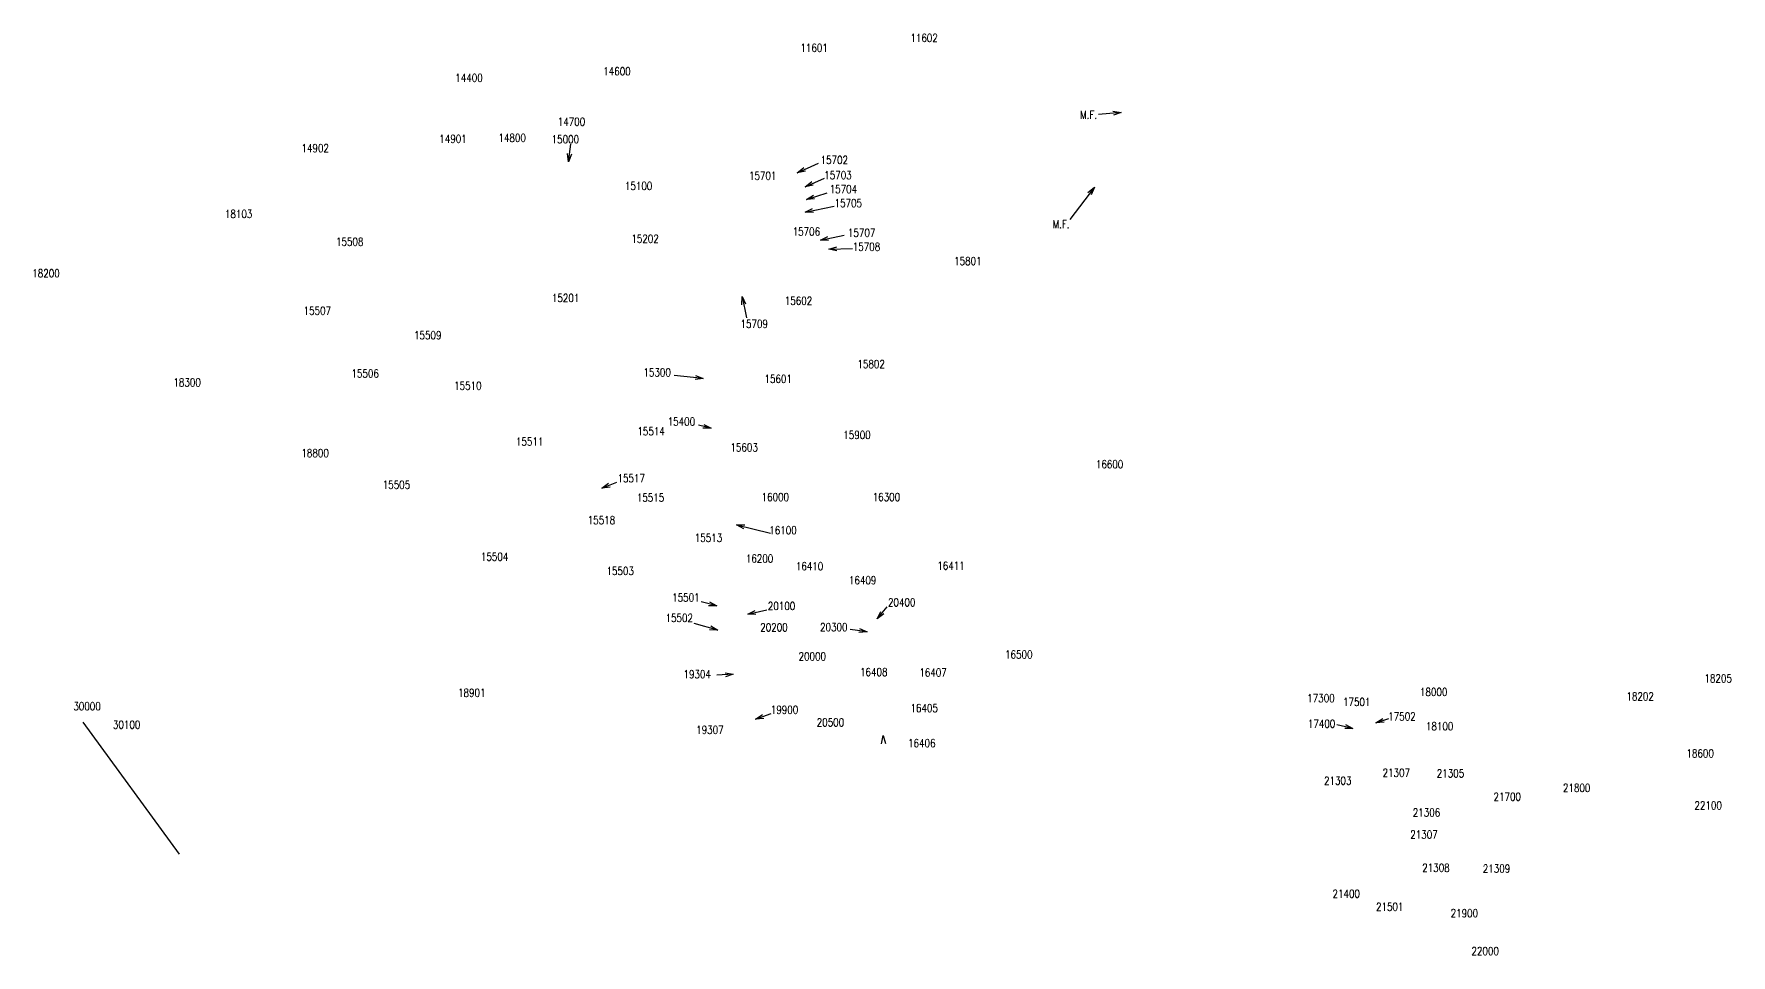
# Model space of a CAD drawing. Header units: millimetres. Extents: x 1956 to 636788, y 2654 to 1331964.
# Drawn here: x 601544 to 605784, y 1303843 to 1306145 of the extents above; entities that cross this region are included whole.
import ezdxf
from ezdxf.enums import TextEntityAlignment as Align

# ---------------------------------------------------------------- set-up
doc = ezdxf.new("R2010")
doc.units = ezdxf.units.MM
doc.layers.add('41', color=1, linetype='Continuous')
doc.styles.add('ROMANS', font='ROMANS', dxfattribs={"height": 0.2})

msp = doc.modelspace()

# ---------------------------------------------------------------- linework, layer by layer
at = {"layer": '41', "color": 7, "linetype": 'Continuous'}
for p, q in [((604259.863, 1305948.765), (604203.762, 1305943.422)), ((602878.945, 1305825.791), (602885.154, 1305869.253)), ((603450.933, 1305798.193), (603503.981, 1305822.457)), ((603470.637, 1305763.314), (603519.138, 1305784.545)), ((603473.667, 1305731.466), (603525.201, 1305748.148)), ((604193.077, 1305761.765), (604131.633, 1305681.622)), ((603470.636, 1305699.619), (603543.39, 1305714.785)), ((603508.529, 1305629.86), (603567.641, 1305641.992)), ((603529.748, 1305607.112), (603588.86, 1305608.629)), ((603313.004, 1305488.823), (603323.614, 1305435.746)), ((603216, 1305284.095), (603143.246, 1305291.678)), ((603235.704, 1305159.74), (603203.874, 1305167.323)), ((602962.968, 1305009.923), (603000.198, 1305025.099)), ((603298.999, 1304917.942), (603383.878, 1304897.721)), ((603249.771, 1304716.066), (603211.163, 1304725.723)), ((603327.116, 1304694.832), (603374.497, 1304706.031)), ((603650.303, 1304683.448), (603675.565, 1304713.779)), ((603252.529, 1304655.363), (603193.238, 1304671.919)), ((603625.042, 1304651.096), (603582.601, 1304657.163)), ((603291.008, 1304544.949), (603249.57, 1304542.511)), ((601907.343, 1304095.672), (601666.755, 1304425.449)), ((603346.89, 1304432.547), (603385.961, 1304446.693)), ((604896.313, 1304423.327), (604928.893, 1304434.319)), ((604896.313, 1304423.327), (604928.893, 1304434.319)), ((604839.112, 1304409.682), (604798.957, 1304418.779)), ((604839.112, 1304409.682), (604798.957, 1304418.779))]:
    msp.add_line(p, q, dxfattribs=at)
for points in [[(604239.479, 1305951.846), (604259.863, 1305948.765), (604240.427, 1305941.891)], [(602886.723, 1305844.883), (602878.945, 1305825.791), (602876.824, 1305846.297)], [(603471.2, 1305801.965), (603450.933, 1305798.193), (603467.041, 1305811.059)], [(603490.964, 1305766.754), (603470.637, 1305763.314), (603486.953, 1305775.914)], [(603494.235, 1305732.869), (603473.667, 1305731.466), (603491.155, 1305742.382)], [(604176.94, 1305748.935), (604193.077, 1305761.765), (604184.876, 1305742.851)], [(603491.235, 1305698.806), (603470.636, 1305699.619), (603489.195, 1305708.595)], [(603529.126, 1305628.983), (603508.529, 1305629.86), (603527.115, 1305638.779)], [(603549.87, 1305602.627), (603529.748, 1305607.112), (603549.613, 1305612.623)], [(603312.021, 1305468.231), (603313.004, 1305488.823), (603321.827, 1305470.191)], [(603196.626, 1305291.141), (603216, 1305284.095), (603195.589, 1305281.195)], [(603217.407, 1305169.239), (603235.704, 1305159.74), (603215.09, 1305159.511)], [(602983.376, 1305012.842), (602962.968, 1305009.923), (602979.601, 1305022.103)], [(603317.296, 1304908.443), (603298.999, 1304917.942), (603319.613, 1304918.171)], [(603231.582, 1304725.77), (603249.771, 1304716.066), (603229.155, 1304716.069)], [(603347.73, 1304694.567), (603327.116, 1304694.832), (603345.43, 1304704.298)], [(603666.945, 1304695.616), (603650.303, 1304683.448), (603659.261, 1304702.016)], [(603234.611, 1304665.558), (603252.529, 1304655.363), (603231.921, 1304655.926)], [(603605.951, 1304658.876), (603625.042, 1304651.096), (603604.536, 1304648.977)], [(603270.749, 1304548.766), (603291.008, 1304544.949), (603271.336, 1304538.783)], [(603367.398, 1304434.654), (603346.89, 1304432.547), (603363.993, 1304444.057)], [(604916.862, 1304424.983), (604896.313, 1304423.327), (604913.665, 1304434.458)], [(604916.862, 1304424.983), (604896.313, 1304423.327), (604913.665, 1304434.458)], [(603661.552, 1304371.224), (603665.521, 1304391.454), (603671.539, 1304371.736)], [(604820.711, 1304418.977), (604839.112, 1304409.682), (604818.502, 1304409.225)], [(604820.711, 1304418.977), (604839.112, 1304409.682), (604818.502, 1304409.225)]]:
    msp.add_lwpolyline(points, dxfattribs=at)

# ---------------------------------------------------------------- texts
at = {"layer": '41', "color": 7, "linetype": 'Continuous', "style": 'ROMANS'}
for s, height, width, p in [('11601', 19.992, 0.80002, (603492.918, 1306110.316)), ('11602', 19.992, 0.80002, (603767.65, 1306135.024)), ('14400', 19.992, 0.80002, (602630.783, 1306035.364)), ('14600', 19.992, 0.80002, (603000.458, 1306051.612)), ('M.F.', 19.992, 0.80002, (604178.569, 1305943.111)), ('14700', 19.992, 0.80002, (602886.712, 1305925.682)), ('14902', 19.992, 0.80002, (602246.547, 1305859.546)), ('14901', 19.992, 0.80002, (602590.85, 1305882.914)), ('14800', 19.992, 0.80002, (602738.624, 1305885.397)), ('15000', 19.992, 0.80002, (602871.495, 1305881.672)), ('15702', 19.992, 0.80002, (603543.391, 1305830.04)), ('15701', 19.992, 0.80002, (603364.539, 1305790.611)), ('15703', 19.992, 0.80002, (603552.485, 1305792.127)), ('15100', 19.992, 0.80002, (603054.447, 1305765.149)), ('15704', 19.992, 0.80002, (603566.126, 1305757.247)), ('18103', 20, 0.8, (602055.266, 1305695.219)), ('15705', 19.992, 0.80002, (603578.251, 1305722.367)), ('15706', 19.992, 0.80002, (603473.667, 1305651.091)), ('15707', 19.992, 0.80002, (603611.597, 1305648.058)), ('M.F.', 19.992, 0.80002, (604110.013, 1305669.631)), ('15508', 19.992, 0.80002, (602332.747, 1305625.788)), ('15202', 19.992, 0.80002, (603070.646, 1305633.199)), ('15708', 19.992, 0.80002, (603623.722, 1305613.178)), ('15801', 19.992, 0.80002, (603876.986, 1305577.55)), ('18200', 20, 0.8, (601574.09, 1305546.819)), ('15201', 19.992, 0.80002, (602872.042, 1305485.153)), ('15602', 19.992, 0.80002, (603453.964, 1305478.209)), ('15507', 19.992, 0.80002, (602251.909, 1305453.363)), ('15509', 19.992, 0.80002, (602527.626, 1305392.174)), ('15709', 19.992, 0.80002, (603343.318, 1305420.581)), ('15802', 19.992, 0.80002, (603635.414, 1305320.002)), ('18300', 20, 0.8, (601926.578, 1305274.081)), ('15506', 19.992, 0.80002, (602371.355, 1305296.522)), ('15510', 19.992, 0.80002, (602627.804, 1305265.912)), ('15300', 19.992, 0.80002, (603100.807, 1305299.26)), ('15601', 19.992, 0.80002, (603403.188, 1305283.084)), ('15400', 19.992, 0.80002, (603161.434, 1305176.421)), ('15514', 19.992, 0.80002, (603085.686, 1305152.022)), ('15900', 19.992, 0.80002, (603600.048, 1305143.075)), ('18800', 19.992, 0.80002, (602246.318, 1305097.599)), ('15511', 19.992, 0.80002, (602782.311, 1305126.461)), ('15603', 19.992, 0.80002, (603318.129, 1305111.734)), ('16600', 19.992, 0.80002, (604231.023, 1305069.617)), ('15505', 19.992, 0.80002, (602449.471, 1305018.502)), ('15517', 19.992, 0.80002, (603036.047, 1305034.757)), ('15515', 19.992, 0.80002, (603084.307, 1304986.47)), ('16000', 19.992, 0.80002, (603396.004, 1304987.701)), ('16300', 19.992, 0.80002, (603673.544, 1304987.762)), ('15518', 19.992, 0.80002, (602961.59, 1304929.905)), ('15513', 19.992, 0.80002, (603229.089, 1304885.758)), ('16100', 19.992, 0.80002, (603415.204, 1304904.798)), ('15504', 19.992, 0.80002, (602694.679, 1304838.692)), ('15503', 19.992, 0.80002, (603008.47, 1304802.98)), ('16200', 19.992, 0.80002, (603356.596, 1304834.027)), ('16410', 19.992, 0.80002, (603481.557, 1304814.879)), ('16411', 19.992, 0.80002, (603834.998, 1304816.224)), ('16409', 19.992, 0.80002, (603614.096, 1304779.831)), ('15501', 19.992, 0.80002, (603172.556, 1304736.761)), ('20100', 19.992, 0.80002, (603411.541, 1304715.507)), ('20400', 19.992, 0.80002, (603711.722, 1304724.56)), ('15502', 19.992, 0.80002, (603156.01, 1304685.715)), ('20200', 19.992, 0.80002, (603392.589, 1304662.096)), ('20300', 19.992, 0.80002, (603542.016, 1304662.554)), ('20000', 19.992, 0.80002, (603488.356, 1304589.504)), ('16500', 19.992, 0.80002, (604004.247, 1304594.257)), ('19304', 19.992, 0.80002, (603200.822, 1304544.949)), ('16408', 19.992, 0.80002, (603641.946, 1304550.433)), ('16407', 19.992, 0.80002, (603790.151, 1304549.273)), ('18901', 19.992, 0.80002, (602637.752, 1304498.637)), ('18000', 19.992, 0.80002, (605040.689, 1304500.626)), ('18000', 19.992, 0.80002, (605040.689, 1304500.626)), ('30000', 20, 0.8, (601676.642, 1304465.022)), ('19900', 19.992, 0.80002, (603418.97, 1304456.124)), ('16405', 19.992, 0.80002, (603767.911, 1304460.266)), ('17300', 19.992, 0.80002, (604759.067, 1304485.104)), ('17300', 19.992, 0.80002, (604759.067, 1304485.104)), ('17501', 19.992, 0.80002, (604848.445, 1304475.627)), ('17501', 19.992, 0.80002, (604848.445, 1304475.627)), ('18202', 19.992, 0.80002, (605556.466, 1304489.558)), ('18202', 19.992, 0.80002, (605556.466, 1304489.558)), ('30100', 20, 0.8, (601775.514, 1304418.853)), ('20500', 19.992, 0.80002, (603533.652, 1304424.664)), ('17400', 19.992, 0.80002, (604760.656, 1304421.425)), ('17400', 19.992, 0.80002, (604760.656, 1304421.425)), ('17502', 19.992, 0.80002, (604961.427, 1304439.618)), ('17502', 19.992, 0.80002, (604961.427, 1304439.618)), ('18100', 19.992, 0.80002, (605055.629, 1304415.009)), ('18100', 19.992, 0.80002, (605055.629, 1304415.009)), ('19307', 19.992, 0.80002, (603232.509, 1304406.011)), ('16406', 19.992, 0.80002, (603761.98, 1304372.742)), ('18600', 19.992, 0.80002, (605706.399, 1304347.119)), ('18600', 19.992, 0.80002, (605706.399, 1304347.119)), ('21307', 19.992, 0.80002, (604947.335, 1304298.725)), ('21307', 19.992, 0.80002, (604947.335, 1304298.725)), ('21305', 19.992, 0.80002, (605082.65, 1304297.221)), ('21305', 19.992, 0.80002, (605082.65, 1304297.221)), ('21303', 19.992, 0.80002, (604801.03, 1304278.968)), ('21303', 19.992, 0.80002, (604801.03, 1304278.968)), ('21800', 19.992, 0.80002, (605397.857, 1304260.969)), ('21800', 19.992, 0.80002, (605397.857, 1304260.969)), ('21306', 19.992, 0.80002, (605022.76, 1304199.499)), ('21306', 19.992, 0.80002, (605022.76, 1304199.499)), ('21700', 19.992, 0.80002, (605224.492, 1304238.903)), ('21700', 19.992, 0.80002, (605224.492, 1304238.903)), ('21307', 19.992, 0.80002, (605016.458, 1304144.334)), ('21307', 19.992, 0.80002, (605016.458, 1304144.334)), ('21308', 19.992, 0.80002, (605046.372, 1304061.328)), ('21308', 19.992, 0.80002, (605046.372, 1304061.328)), ('21309', 19.992, 0.80002, (605197.7, 1304059.222)), ('21309', 19.992, 0.80002, (605197.7, 1304059.222)), ('21400', 19.992, 0.80002, (604822.288, 1303996.506)), ('21400', 19.992, 0.80002, (604822.288, 1303996.506)), ('21501', 19.992, 0.80002, (604930.946, 1303963.89)), ('21501', 19.992, 0.80002, (604930.946, 1303963.89)), ('21900', 19.992, 0.80002, (605117.293, 1303947.79)), ('21900', 19.992, 0.80002, (605117.293, 1303947.79)), ('22000', 19.992, 0.80002, (605169.301, 1303853.176)), ('22000', 19.992, 0.80002, (605169.301, 1303853.176))]:
    msp.add_text(s, height=height, dxfattribs=dict(at, width=width)).set_placement(p, align=Align.MIDDLE)
at = {"layer": '41', "color": 7, "linetype": 'Continuous', "style": 'ROMANS', "width": 0.80002}
for s, p in [('18205', (605751.378, 1304534.538)), ('18205', (605751.378, 1304534.538)), ('22100', (605726.39, 1304217.178)), ('22100', (605726.39, 1304217.178))]:
    msp.add_text(s, height=19.992, rotation=0.000003, dxfattribs=at).set_placement(p, align=Align.MIDDLE)

doc.saveas('drawing.dxf')
